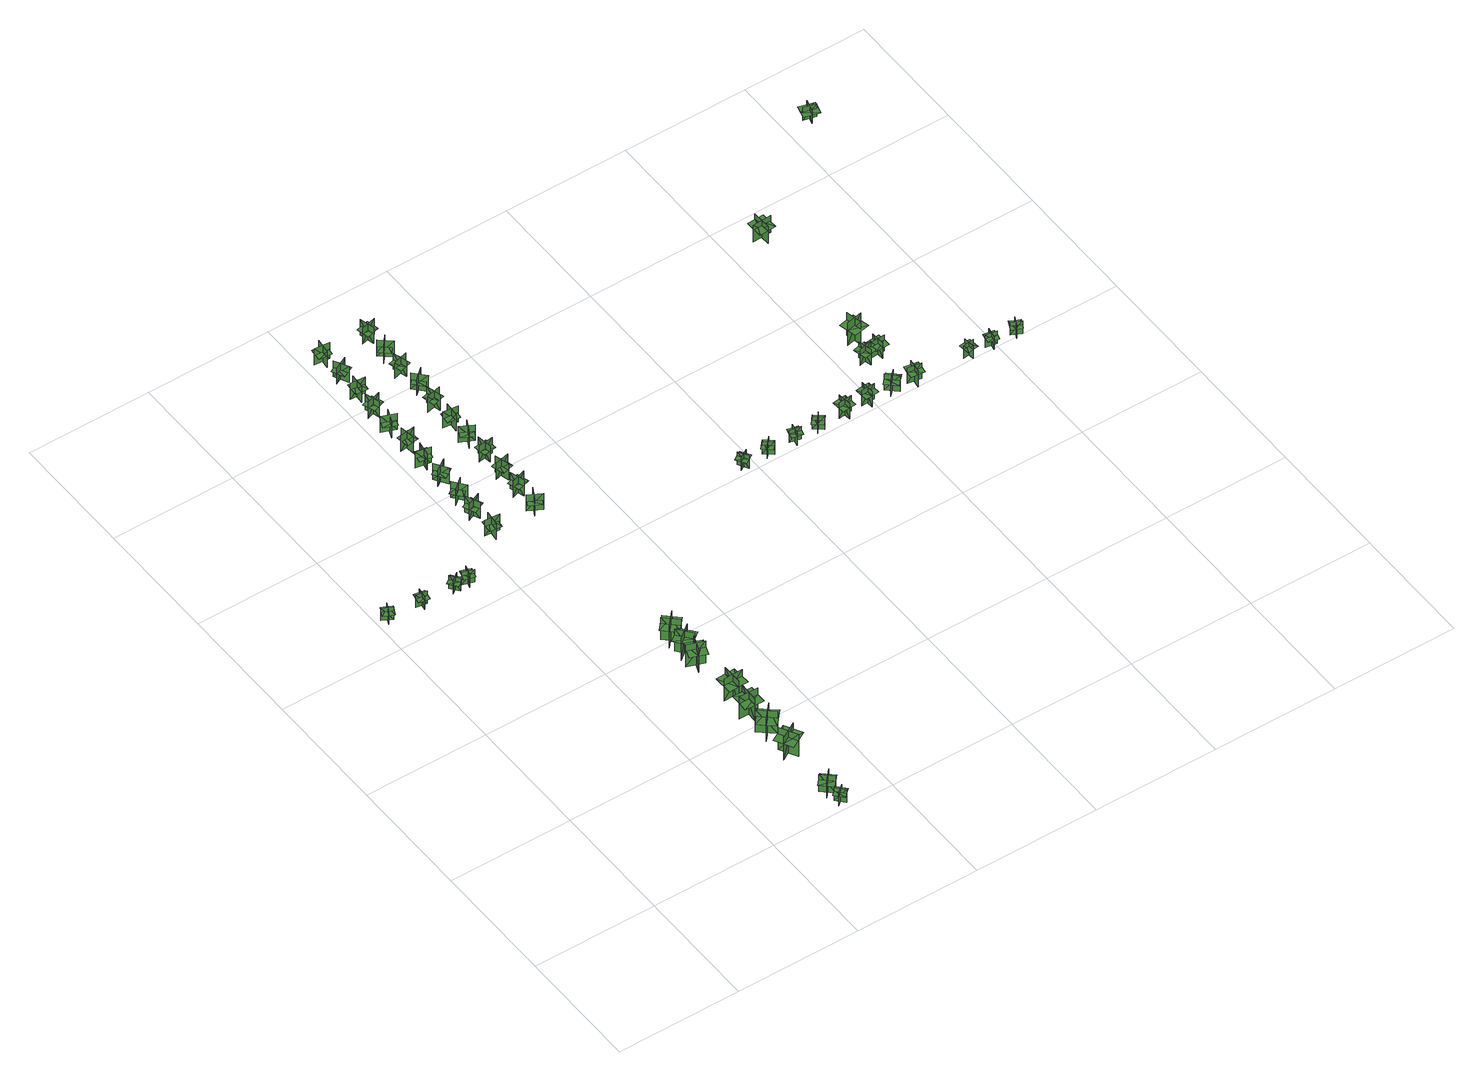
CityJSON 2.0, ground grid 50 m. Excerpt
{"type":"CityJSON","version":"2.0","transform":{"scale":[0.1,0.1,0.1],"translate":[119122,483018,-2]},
"CityObjects":{
"tree1":{"type":"SolitaryVegetationObject","geometry":[{"type":"MultiSurface","lod":"1","boundaries":[[[0,1,2]],[[0,2,3]],[[4,5,6]],[[4,6,7]],[[8,9,10]],[[8,10,11]],[[8,11,12]],[[8,12,13]]]}]},
"tree2":{"type":"SolitaryVegetationObject","geometry":[{"type":"MultiSurface","lod":"1","boundaries":[[[14,15,16]],[[14,16,17]],[[18,19,20]],[[18,20,21]],[[22,23,24]],[[22,24,25]],[[22,25,26]],[[22,26,27]]]}]},
"tree3":{"type":"SolitaryVegetationObject","geometry":[{"type":"MultiSurface","lod":"1","boundaries":[[[28,29,30]],[[28,30,31]],[[32,33,34]],[[32,34,35]],[[36,37,38]],[[36,38,39]],[[36,39,40]],[[36,40,41]]]}]},
"tree4":{"type":"SolitaryVegetationObject","geometry":[{"type":"MultiSurface","lod":"1","boundaries":[[[42,43,44]],[[42,44,45]],[[46,47,48]],[[46,48,49]],[[50,51,52]],[[50,52,53]],[[50,53,54]],[[50,54,55]]]}]},
"tree5":{"type":"SolitaryVegetationObject","geometry":[{"type":"MultiSurface","lod":"1","boundaries":[[[56,57,58]],[[56,58,59]],[[60,61,62]],[[60,62,63]],[[64,65,66]],[[64,66,67]],[[64,67,68]],[[64,68,69]]]}]},
"tree6":{"type":"SolitaryVegetationObject","geometry":[{"type":"MultiSurface","lod":"1","boundaries":[[[70,71,72]],[[70,72,73]],[[74,75,76]],[[74,76,77]],[[78,79,80]],[[78,80,81]],[[78,81,82]],[[78,82,83]]]}]},
"tree7":{"type":"SolitaryVegetationObject","geometry":[{"type":"MultiSurface","lod":"1","boundaries":[[[84,85,86]],[[84,86,87]],[[88,89,90]],[[88,90,91]],[[92,93,94]],[[92,94,95]],[[92,95,96]],[[92,96,97]]]}]},
"tree8":{"type":"SolitaryVegetationObject","geometry":[{"type":"MultiSurface","lod":"1","boundaries":[[[98,99,100]],[[98,100,101]],[[102,103,104]],[[102,104,105]],[[106,107,108]],[[106,108,109]],[[106,109,110]],[[106,110,111]]]}]},
"tree9":{"type":"SolitaryVegetationObject","geometry":[{"type":"MultiSurface","lod":"1","boundaries":[[[112,113,114]],[[112,114,115]],[[116,117,118]],[[116,118,119]],[[120,121,122]],[[120,122,123]],[[120,123,124]],[[120,124,125]]]}]},
"tree10":{"type":"SolitaryVegetationObject","geometry":[{"type":"MultiSurface","lod":"1","boundaries":[[[126,127,128]],[[126,128,129]],[[130,131,132]],[[130,132,133]],[[134,135,136]],[[134,136,137]],[[134,137,138]],[[134,138,139]]]}]},
"tree11":{"type":"SolitaryVegetationObject","geometry":[{"type":"MultiSurface","lod":"1","boundaries":[[[140,141,142]],[[140,142,143]],[[144,145,146]],[[144,146,147]],[[148,149,150]],[[148,150,151]],[[148,151,152]],[[148,152,153]]]}]},
"tree12":{"type":"SolitaryVegetationObject","geometry":[{"type":"MultiSurface","lod":"1","boundaries":[[[154,155,156]],[[154,156,157]],[[158,159,160]],[[158,160,161]],[[162,163,164]],[[162,164,165]],[[162,165,166]],[[162,166,167]]]}]},
"tree13":{"type":"SolitaryVegetationObject","geometry":[{"type":"MultiSurface","lod":"1","boundaries":[[[168,169,170]],[[168,170,171]],[[172,173,174]],[[172,174,175]],[[176,177,178]],[[176,178,179]],[[176,179,180]],[[176,180,181]]]}]},
"tree14":{"type":"SolitaryVegetationObject","geometry":[{"type":"MultiSurface","lod":"1","boundaries":[[[182,183,184]],[[182,184,185]],[[186,187,188]],[[186,188,189]],[[190,191,192]],[[190,192,193]],[[190,194,195]],[[190,195,191]]]}]},
"tree15":{"type":"SolitaryVegetationObject","geometry":[{"type":"MultiSurface","lod":"1","boundaries":[[[196,197,198]],[[196,198,199]],[[200,201,202]],[[200,202,203]],[[204,205,206]],[[204,206,207]],[[204,208,209]],[[204,209,205]]]}]},
"tree16":{"type":"SolitaryVegetationObject","geometry":[{"type":"MultiSurface","lod":"1","boundaries":[[[210,211,212]],[[210,212,213]],[[214,215,216]],[[214,216,217]],[[218,219,220]],[[218,220,221]],[[218,222,223]],[[218,223,219]]]}]},
"tree17":{"type":"SolitaryVegetationObject","geometry":[{"type":"MultiSurface","lod":"1","boundaries":[[[224,225,226]],[[224,226,227]],[[228,229,230]],[[228,230,231]],[[232,233,234]],[[232,234,235]],[[232,236,237]],[[232,237,233]]]}]},
"tree18":{"type":"SolitaryVegetationObject","geometry":[{"type":"MultiSurface","lod":"1","boundaries":[[[238,239,240]],[[238,240,241]],[[242,243,244]],[[242,244,245]],[[246,247,248]],[[246,248,249]],[[246,250,251]],[[246,251,247]]]}]},
"tree19":{"type":"SolitaryVegetationObject","geometry":[{"type":"MultiSurface","lod":"1","boundaries":[[[252,253,254]],[[252,254,255]],[[256,257,258]],[[256,258,259]],[[260,261,262]],[[260,262,263]],[[260,264,265]],[[260,265,261]]]}]},
"tree20":{"type":"SolitaryVegetationObject","geometry":[{"type":"MultiSurface","lod":"1","boundaries":[[[266,267,268]],[[266,268,269]],[[270,271,272]],[[270,272,273]],[[274,275,276]],[[274,276,277]],[[274,278,279]],[[274,279,275]]]}]},
"tree21":{"type":"SolitaryVegetationObject","geometry":[{"type":"MultiSurface","lod":"1","boundaries":[[[280,281,282]],[[280,282,283]],[[284,285,286]],[[284,286,287]],[[288,289,290]],[[288,290,291]],[[288,292,293]],[[288,293,289]]]}]},
"tree22":{"type":"SolitaryVegetationObject","geometry":[{"type":"MultiSurface","lod":"1","boundaries":[[[294,295,296]],[[294,296,297]],[[298,299,300]],[[298,300,301]],[[302,303,304]],[[302,304,305]],[[302,306,307]],[[302,307,303]]]}]},
"tree23":{"type":"SolitaryVegetationObject","geometry":[{"type":"MultiSurface","lod":"1","boundaries":[[[308,309,310]],[[308,310,311]],[[312,313,314]],[[312,314,315]],[[316,317,318]],[[316,318,319]],[[316,320,321]],[[316,321,317]]]}]},
"tree24":{"type":"SolitaryVegetationObject","geometry":[{"type":"MultiSurface","lod":"1","boundaries":[[[322,323,324]],[[322,324,325]],[[326,327,328]],[[326,328,329]],[[330,331,332]],[[330,332,333]],[[330,334,335]],[[330,335,331]]]}]},
"tree25":{"type":"SolitaryVegetationObject","geometry":[{"type":"MultiSurface","lod":"1","boundaries":[[[336,337,338]],[[336,338,339]],[[340,341,342]],[[340,342,343]],[[344,345,346]],[[344,346,347]],[[344,348,349]],[[344,349,345]]]}]},
"tree26":{"type":"SolitaryVegetationObject","geometry":[{"type":"MultiSurface","lod":"1","boundaries":[[[350,351,352]],[[350,352,353]],[[354,355,356]],[[354,356,357]],[[358,359,360]],[[358,360,361]],[[358,362,363]],[[358,363,359]]]}]},
"tree27":{"type":"SolitaryVegetationObject","geometry":[{"type":"MultiSurface","lod":"1","boundaries":[[[364,365,366]],[[364,366,367]],[[368,369,370]],[[368,370,371]],[[372,373,374]],[[372,374,375]],[[372,376,377]],[[372,377,373]]]}]},
"tree28":{"type":"SolitaryVegetationObject","geometry":[{"type":"MultiSurface","lod":"1","boundaries":[[[378,379,380]],[[378,380,381]],[[382,383,384]],[[382,384,385]],[[386,387,388]],[[386,388,389]],[[386,390,391]],[[386,391,387]]]}]},
"tree29":{"type":"SolitaryVegetationObject","geometry":[{"type":"MultiSurface","lod":"1","boundaries":[[[392,393,394]],[[392,394,395]],[[396,397,398]],[[396,398,399]],[[400,401,402]],[[400,402,403]],[[400,404,405]],[[400,405,401]]]}]},
"tree30":{"type":"SolitaryVegetationObject","geometry":[{"type":"MultiSurface","lod":"1","boundaries":[[[406,407,408]],[[406,408,409]],[[410,411,412]],[[410,412,413]],[[414,415,416]],[[414,416,417]],[[414,418,419]],[[414,419,415]]]}]},
"tree31":{"type":"SolitaryVegetationObject","geometry":[{"type":"MultiSurface","lod":"1","boundaries":[[[420,421,422]],[[420,422,423]],[[424,425,426]],[[424,426,427]],[[428,429,430]],[[428,430,431]],[[428,432,433]],[[428,433,429]]]}]},
"tree32":{"type":"SolitaryVegetationObject","geometry":[{"type":"MultiSurface","lod":"1","boundaries":[[[434,435,436]],[[434,436,437]],[[438,439,440]],[[438,440,441]],[[442,443,444]],[[442,444,445]],[[442,446,447]],[[442,447,443]]]}]},
"tree33":{"type":"SolitaryVegetationObject","geometry":[{"type":"MultiSurface","lod":"1","boundaries":[[[448,449,450]],[[448,450,451]],[[452,453,454]],[[452,454,455]],[[456,457,458]],[[456,458,459]],[[456,460,461]],[[456,461,457]]]}]},
"tree34":{"type":"SolitaryVegetationObject","geometry":[{"type":"MultiSurface","lod":"1","boundaries":[[[462,463,464]],[[462,464,465]],[[466,467,468]],[[466,468,469]],[[470,471,472]],[[470,472,473]],[[470,474,475]],[[470,475,471]]]}]},
"tree35":{"type":"SolitaryVegetationObject","geometry":[{"type":"MultiSurface","lod":"1","boundaries":[[[476,477,478]],[[476,478,479]],[[480,481,482]],[[480,482,483]],[[484,485,486]],[[484,486,487]],[[484,488,489]],[[484,489,485]]]}]},
"tree36":{"type":"SolitaryVegetationObject","geometry":[{"type":"MultiSurface","lod":"1","boundaries":[[[490,491,492]],[[490,492,493]],[[494,495,496]],[[494,496,497]],[[498,499,500]],[[498,500,501]],[[498,501,502]],[[498,502,503]]]}]},
"tree37":{"type":"SolitaryVegetationObject","geometry":[{"type":"MultiSurface","lod":"1","boundaries":[[[504,505,506]],[[504,506,507]],[[508,509,510]],[[508,510,511]],[[512,513,514]],[[512,514,515]],[[512,515,516]],[[512,516,517]]]}]},
"tree38":{"type":"SolitaryVegetationObject","geometry":[{"type":"MultiSurface","lod":"1","boundaries":[[[518,519,520]],[[518,520,521]],[[522,523,524]],[[522,524,525]],[[526,527,528]],[[526,528,529]],[[526,529,530]],[[526,530,531]]]}]},
"tree39":{"type":"SolitaryVegetationObject","geometry":[{"type":"MultiSurface","lod":"1","boundaries":[[[532,533,534]],[[532,534,535]],[[536,537,538]],[[536,538,539]],[[540,541,542]],[[540,542,543]],[[540,543,544]],[[540,544,545]]]}]},
"tree40":{"type":"SolitaryVegetationObject","geometry":[{"type":"MultiSurface","lod":"1","boundaries":[[[546,547,548]],[[546,548,549]],[[550,551,552]],[[550,552,553]],[[554,555,556]],[[554,556,557]],[[554,557,558]],[[554,558,559]]]}]},
"tree41":{"type":"SolitaryVegetationObject","geometry":[{"type":"MultiSurface","lod":"1","boundaries":[[[560,561,562]],[[560,562,563]],[[564,565,566]],[[564,566,567]],[[568,569,570]],[[568,570,571]],[[568,571,572]],[[568,572,573]]]}]},
"tree42":{"type":"SolitaryVegetationObject","geometry":[{"type":"MultiSurface","lod":"1","boundaries":[[[574,575,576]],[[574,576,577]],[[578,579,580]],[[578,580,581]],[[582,583,584]],[[582,584,585]],[[582,585,586]],[[582,586,587]]]}]},
"tree43":{"type":"SolitaryVegetationObject","geometry":[{"type":"MultiSurface","lod":"1","boundaries":[[[588,589,590]],[[588,590,591]],[[592,593,594]],[[592,594,595]],[[596,597,598]],[[596,598,599]],[[596,599,600]],[[596,600,601]]]}]},
"tree44":{"type":"SolitaryVegetationObject","geometry":[{"type":"MultiSurface","lod":"1","boundaries":[[[602,603,604]],[[602,604,605]],[[606,607,608]],[[606,608,609]],[[610,611,612]],[[610,612,613]],[[610,613,614]],[[610,614,615]]]}]},
"tree45":{"type":"SolitaryVegetationObject","geometry":[{"type":"MultiSurface","lod":"1","boundaries":[[[616,617,618]],[[616,618,619]],[[620,621,622]],[[620,622,623]],[[624,625,626]],[[624,626,627]],[[624,627,628]],[[624,628,629]]]}]},
"tree46":{"type":"SolitaryVegetationObject","geometry":[{"type":"MultiSurface","lod":"1","boundaries":[[[630,631,632]],[[630,632,633]],[[634,635,636]],[[634,636,637]],[[638,639,640]],[[638,640,641]],[[638,642,643]],[[638,643,639]]]}]},
"tree47":{"type":"SolitaryVegetationObject","geometry":[{"type":"MultiSurface","lod":"1","boundaries":[[[644,645,646]],[[644,646,647]],[[648,649,650]],[[648,650,651]],[[652,653,654]],[[652,654,655]],[[652,655,656]],[[652,656,657]]]}]},
"tree48":{"type":"SolitaryVegetationObject","geometry":[{"type":"MultiSurface","lod":"1","boundaries":[[[658,659,660]],[[658,660,661]],[[662,663,664]],[[662,664,665]],[[666,667,668]],[[666,668,669]],[[666,669,670]],[[666,670,671]]]}]},
"tree49":{"type":"SolitaryVegetationObject","geometry":[{"type":"MultiSurface","lod":"1","boundaries":[[[672,673,674]],[[672,674,675]],[[676,677,678]],[[676,678,679]],[[680,681,682]],[[680,682,683]],[[680,683,684]],[[680,684,685]]]}]},
"tree50":{"type":"SolitaryVegetationObject","geometry":[{"type":"MultiSurface","lod":"1","boundaries":[[[686,687,688]],[[686,688,689]],[[690,691,692]],[[690,692,693]],[[694,695,696]],[[694,696,697]],[[694,697,698]],[[694,698,699]]]}]},
"tree51":{"type":"SolitaryVegetationObject","geometry":[{"type":"MultiSurface","lod":"1","boundaries":[[[700,701,702]],[[700,702,703]],[[704,705,706]],[[704,706,707]],[[708,709,710]],[[708,710,711]],[[708,711,712]],[[708,712,713]]]}]}
},
"vertices":[
[57,1626,16],[17,1646,16],[17,1646,77],[57,1626,77],[48,1654,16],[28,1615,16],[28,1615,77],[48,1654,77],[48,1654,60],[28,1664,60],[8,1624,60],[28,1615,60],[48,1605,60],[68,1644,60],
[175,1609,9],[182,1652,9],[182,1652,70],[175,1609,70],[199,1626,9],[155,1633,9],[155,1633,70],[199,1626,70],[199,1626,53],[203,1648,53],[159,1655,53],[155,1633,53],[152,1611,53],[196,1604,53],
[298,1613,9],[332,1640,9],[332,1640,71],[298,1613,71],[327,1609,9],[300,1644,9],[300,1644,71],[327,1609,71],[327,1609,53],[344,1623,53],[317,1658,53],[300,1644,53],[282,1630,53],[310,1595,53],
[820,48,16],[787,19,16],[787,19,78],[820,48,78],[791,50,16],[820,17,16],[820,17,78],[791,50,78],[791,50,61],[774,35,61],[804,2,61],[820,17,61],[837,32,61],[807,65,61],
[777,75,14],[817,119,14],[817,119,96],[777,75,96],[817,77,14],[773,117,14],[773,117,96],[817,77,96],[817,77,73],[836,99,73],[792,139,73],[773,117,73],[753,95,73],[797,55,73],
[347,1631,9],[390,1617,9],[390,1617,71],[347,1631,71],[361,1604,9],[374,1647,9],[374,1647,71],[361,1604,71],[361,1604,54],[382,1598,54],[395,1640,54],[374,1647,54],[353,1653,54],[340,1611,54],
[775,359,15],[813,291,15],[813,291,123],[775,359,123],[761,309,15],[829,347,15],[829,347,123],[761,309,123],[761,309,93],[780,275,93],[848,313,93],[829,347,93],[810,381,93],[742,343,93],
[818,423,14],[760,474,14],[760,474,122],[818,423,122],[815,474,14],[764,416,14],[764,416,122],[815,474,122],[815,474,92],[786,500,92],[735,441,92],[764,416,92],[793,391,92],[844,449,92],
[788,518,15],[791,595,15],[791,595,123],[788,518,123],[826,553,15],[749,555,15],[749,555,123],[826,553,123],[826,553,93],[827,592,93],[750,594,93],[749,555,93],[747,517,93],[825,514,93],
[757,656,14],[834,658,14],[834,658,122],[757,656,122],[794,620,14],[792,698,14],[792,698,122],[794,620,122],[794,620,91],[833,621,91],[831,699,91],[792,698,91],[753,697,91],[755,619,91],
[744,865,13],[811,841,13],[811,841,122],[744,865,122],[766,818,13],[791,885,13],[791,885,122],[766,818,122],[766,818,93],[798,806,93],[823,873,93],[791,885,93],[758,897,93],[734,830,93],
[750,899,13],[806,944,13],[806,944,121],[750,899,121],[802,894,13],[757,949,13],[757,949,121],[802,894,121],[802,894,93],[829,915,93],[784,971,93],[757,949,93],[730,928,93],[775,872,93],
[803,974,12],[750,1023,12],[750,1023,120],[803,974,120],[800,1026,12],[752,973,12],[752,973,120],[800,1026,120],[800,1026,92],[775,1050,92],[727,997,92],[752,973,92],[778,950,92],[826,1003,92],
[573,1799,10],[567,1739,10],[567,1739,88],[573,1799,88],[544,1775,10],[544,1775,88],[604,1769,88],[604,1769,10],[575,1795,58],[570,1742,58],[594,1740,58],[599,1792,58],[550,1797,58],[545,1745,58],
[543,1865,12],[598,1890,12],[598,1890,90],[543,1865,90],[579,1852,12],[579,1852,90],[553,1907,90],[553,1907,12],[546,1868,60],[593,1890,60],[583,1913,60],[535,1891,60],[556,1845,60],[604,1867,60],
[590,1985,15],[544,1947,15],[544,1947,93],[590,1985,93],[553,1988,15],[553,1988,93],[591,1942,93],[591,1942,15],[589,1981,63],[549,1947,63],[564,1928,63],[604,1962,63],[573,2000,63],[532,1967,63],
[552,2093,16],[586,2044,16],[586,2044,94],[552,2093,94],[546,2056,16],[546,2056,94],[595,2090,94],[595,2090,16],[556,2092,64],[586,2048,64],[606,2062,64],[577,2105,64],[535,2077,64],[565,2034,64],
[565,2145,11],[576,2204,11],[576,2204,89],[565,2145,89],[596,2166,11],[596,2166,89],[537,2177,89],[537,2177,11],[564,2149,59],[573,2200,59],[549,2205,59],[540,2153,59],[588,2144,59],[598,2196,59],
[564,2297,13],[572,2237,13],[572,2237,91],[564,2297,91],[541,2267,13],[541,2267,91],[601,2275,91],[601,2275,13],[566,2294,61],[574,2242,61],[598,2245,61],[591,2297,61],[541,2290,61],[549,2238,61],
[592,2361,12],[536,2384,12],[536,2384,90],[592,2361,90],[577,2395,12],[577,2395,90],[554,2340,90],[554,2340,12],[587,2360,60],[539,2381,60],[529,2358,60],[578,2337,60],[597,2383,60],[549,2404,60],
[728,1789,12],[781,1760,12],[781,1760,90],[728,1789,90],[739,1753,12],[739,1753,90],[768,1806,90],[768,1806,12],[732,1790,60],[778,1764,60],[790,1786,60],[744,1811,60],[720,1767,60],[766,1742,60],
[542,2462,12],[599,2481,12],[599,2481,90],[542,2462,90],[576,2445,12],[576,2445,90],[557,2502,90],[557,2502,12],[545,2465,60],[595,2482,60],[587,2505,60],[537,2488,60],[553,2441,60],[603,2458,60],
[730,1867,13],[787,1886,13],[787,1886,91],[730,1867,91],[764,1850,13],[764,1850,91],[745,1908,91],[745,1908,13],[733,1871,61],[783,1887,61],[776,1910,61],[726,1894,61],[741,1847,61],[791,1863,61],
[572,2597,12],[568,2537,12],[568,2537,90],[572,2597,90],[544,2572,12],[544,2572,90],[604,2567,90],[604,2567,12],[574,2593,60],[570,2540,60],[595,2538,60],[599,2591,60],[549,2594,60],[545,2542,60],
[749,2001,14],[764,1943,14],[764,1943,92],[749,2001,92],[730,1969,14],[730,1969,92],[788,1984,92],[788,1984,14],[752,1998,62],[765,1947,62],[789,1954,62],[776,2004,62],[727,1992,62],[741,1941,62],
[558,2693,13],[586,2639,13],[586,2639,91],[558,2693,91],[547,2657,13],[547,2657,91],[600,2684,91],[600,2684,13],[562,2690,61],[586,2644,61],[608,2655,61],[584,2701,61],[539,2679,61],[563,2632,61],
[731,2071,14],[791,2080,14],[791,2080,92],[731,2071,92],[762,2049,14],[762,2049,92],[753,2108,92],[753,2108,14],[735,2074,62],[787,2082,62],[783,2106,62],[731,2098,62],[739,2049,62],[790,2057,62],
[597,2770,14],[537,2776,14],[537,2776,92],[597,2770,92],[573,2799,14],[573,2799,92],[566,2739,92],[566,2739,14],[593,2768,62],[540,2773,62],[538,2749,62],[590,2744,62],[595,2793,62],[543,2799,62],
[779,2162,14],[726,2189,14],[726,2189,92],[779,2162,92],[767,2198,14],[767,2198,92],[740,2144,92],[740,2144,14],[774,2161,62],[728,2185,62],[717,2164,62],[763,2140,62],[786,2184,62],[739,2208,62],
[783,2270,13],[723,2276,13],[723,2276,91],[783,2270,91],[758,2299,13],[758,2299,91],[753,2239,91],[753,2239,13],[778,2268,61],[726,2273,61],[724,2249,61],[776,2244,61],[781,2294,61],[729,2298,61],
[763,2348,14],[748,2407,14],[748,2407,92],[763,2348,92],[782,2381,14],[782,2381,92],[724,2366,92],[724,2366,14],[760,2352,62],[746,2402,62],[723,2396,62],[736,2345,62],[784,2358,62],[771,2409,62],
[740,2490,15],[781,2446,15],[781,2446,93],[740,2490,93],[739,2453,15],[739,2453,93],[783,2493,93],[783,2493,15],[745,2489,63],[780,2451,63],[798,2467,63],[763,2506,63],[726,2472,63],[762,2433,63],
[763,2546,15],[746,2603,15],[746,2603,92],[763,2546,92],[781,2579,15],[781,2579,92],[723,2562,92],[723,2562,15],[760,2549,62],[745,2599,62],[722,2592,62],[736,2542,62],[784,2556,62],[769,2606,62],
[773,2690,14],[735,2644,14],[735,2644,92],[773,2690,92],[736,2687,14],[736,2687,92],[782,2648,92],[782,2648,14],[773,2686,62],[739,2646,62],[758,2630,62],[791,2670,62],[753,2702,62],[719,2662,62],
[729,2761,14],[788,2776,14],[788,2776,92],[729,2761,92],[762,2742,14],[762,2742,92],[747,2801,92],[747,2801,14],[732,2765,62],[783,2777,62],[777,2801,62],[726,2788,62],[739,2740,62],[790,2753,62],
[1442,1524,9],[1480,1547,9],[1480,1547,71],[1442,1524,71],[1471,1517,9],[1448,1555,9],[1448,1555,71],[1471,1517,71],[1471,1517,54],[1490,1529,54],[1467,1566,54],[1448,1555,54],[1429,1543,54],[1452,1505,54],
[1546,1547,10],[1580,1519,10],[1580,1519,72],[1546,1547,72],[1548,1518,10],[1577,1552,10],[1577,1552,72],[1548,1518,72],[1548,1518,55],[1565,1504,55],[1594,1538,55],[1577,1552,55],[1560,1566,55],[1531,1532,55],
[1676,1551,12],[1667,1508,12],[1667,1508,73],[1676,1551,73],[1652,1535,12],[1695,1526,12],[1695,1526,73],[1652,1535,73],[1652,1535,56],[1647,1514,56],[1690,1504,56],[1695,1526,56],[1699,1548,56],[1656,1557,56],
[1754,1544,12],[1788,1516,12],[1788,1516,73],[1754,1544,73],[1757,1514,12],[1784,1549,12],[1784,1549,73],[1757,1514,73],[1757,1514,56],[1774,1500,56],[1802,1535,56],[1784,1549,56],[1767,1562,56],[1739,1528,56],
[1858,1531,11],[1913,1536,11],[1913,1536,88],[1858,1531,88],[1886,1508,11],[1881,1563,11],[1881,1563,88],[1886,1508,88],[1886,1508,66],[1913,1510,66],[1908,1565,66],[1881,1563,66],[1853,1560,66],[1858,1505,66],
[1956,1535,11],[2011,1538,11],[2011,1538,88],[1956,1535,88],[1983,1510,11],[1980,1565,11],[1980,1565,88],[1983,1510,88],[1983,1510,67],[2011,1512,67],[2007,1567,67],[1980,1565,67],[1952,1563,67],[1956,1508,67],
[2101,1554,11],[2063,1515,11],[2063,1515,88],[2101,1554,88],[2064,1554,11],[2104,1516,11],[2104,1516,88],[2064,1554,88],[2064,1554,66],[2045,1534,66],[2085,1496,66],[2104,1516,66],[2123,1535,66],[2084,1574,66],
[2064,1696,10],[2118,1710,10],[2118,1710,87],[2064,1696,87],[2095,1677,10],[2082,1731,10],[2082,1731,87],[2095,1677,87],[2095,1677,66],[2122,1684,66],[2109,1737,66],[2082,1731,66],[2055,1724,66],[2069,1671,66],
[2176,1555,10],[2167,1500,10],[2167,1500,87],[2176,1555,87],[2146,1533,10],[2200,1525,10],[2200,1525,87],[2146,1533,87],[2146,1533,66],[2142,1506,66],[2196,1498,66],[2200,1525,66],[2205,1552,66],[2150,1561,66],
[2146,1680,10],[2143,1735,10],[2143,1735,87],[2146,1680,87],[2171,1707,10],[2115,1704,10],[2115,1704,87],[2171,1707,87],[2171,1707,65],[2169,1735,65],[2114,1731,65],[2115,1704,65],[2117,1676,65],[2172,1679,65],
[2110,1841,12],[2123,1776,12],[2123,1776,123],[2110,1841,123],[2082,1798,12],[2147,1811,12],[2147,1811,123],[2082,1798,123],[2082,1798,87],[2147,1811,87],[2140,1847,87],[2075,1833,87],[2090,1762,87],[2155,1776,87],
[2414,1521,16],[2370,1516,16],[2370,1516,77],[2414,1521,77],[2391,1540,16],[2396,1496,16],[2396,1496,77],[2391,1540,77],[2391,1540,60],[2369,1537,60],[2374,1493,60],[2396,1496,60],[2418,1498,60],[2413,1542,60],
[2179,2391,12],[2103,2388,12],[2103,2388,95],[2179,2391,95],[2139,2428,12],[2142,2352,12],[2142,2352,95],[2139,2428,95],[2139,2425,72],[2105,2423,72],[2108,2353,72],[2142,2355,72],[2175,2356,72],[2172,2426,72],
[2482,1494,11],[2490,1538,11],[2490,1538,73],[2482,1494,73],[2506,1511,11],[2463,1519,11],[2463,1519,73],[2506,1511,73],[2506,1511,56],[2510,1533,56],[2466,1540,56],[2463,1519,56],[2459,1497,56],[2502,1489,56],
[2566,1518,12],[2606,1499,12],[2606,1499,74],[2566,1518,74],[2575,1490,12],[2594,1530,12],[2594,1530,74],[2575,1490,74],[2575,1490,57],[2595,1481,57],[2614,1521,57],[2594,1530,57],[2574,1540,57],[2555,1500,57],
[2596,2734,11],[2596,2734,73],[2609,2785,73],[2609,2785,11],[2578,2765,11],[2578,2765,73],[2628,2752,73],[2628,2752,11],[2570,2767,53],[2564,2741,53],[2626,2725,53],[2632,2751,53],[2639,2777,53],[2577,2793,53]
]}
